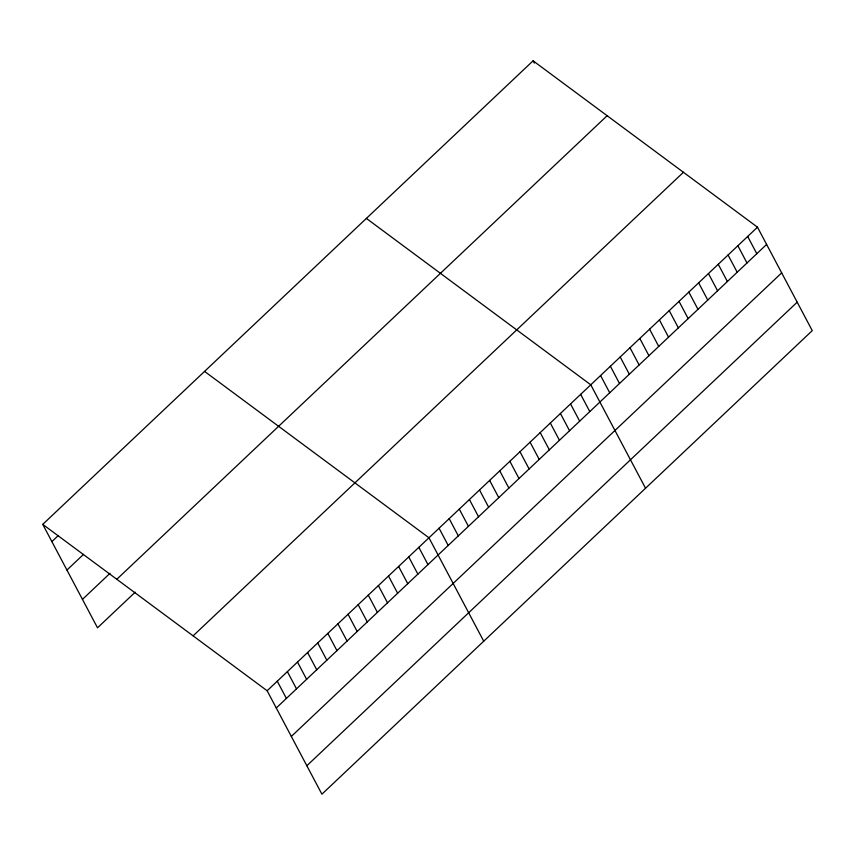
<?xml version="1.0" encoding="UTF-8"?>
<svg xmlns="http://www.w3.org/2000/svg" width="855" height="855" viewBox="0 0 855 855"><rect width="100%" height="100%" fill="white"/><g stroke="black" fill="none" stroke-linecap="round" stroke-linejoin="round"><path stroke-width="1.28" d="M42.75 524.372L533.093 60.812L757.487 227.195L812.25 330.629L321.908 794.188L267.145 690.755L42.75 524.372L97.513 627.805L135.208 592.173M51.877 541.61L58.311 535.529M66.936 570.061L83.491 554.414M82.454 599.366L110.038 573.288M116.804 579.284L607.136 115.714M193.102 635.853L683.434 172.282M267.145 690.755L757.487 227.195M276.272 707.993L766.614 244.434M291.331 736.433L781.673 272.873M306.849 765.738L797.191 302.178M366.378 218.42L590.773 384.803L645.536 488.237M204.559 371.401L428.964 537.784L483.727 641.207M747.676 236.461L756.803 253.7M737.876 245.738L747.003 262.977M728.065 255.004L737.192 272.243M718.264 264.281L727.391 281.519M708.453 273.547L717.58 290.786M698.642 282.823L707.769 300.062M688.841 292.089L697.969 309.328M679.03 301.366L688.157 318.605M669.23 310.632L678.357 327.871M533.093 60.812L534.3 63.11M659.419 319.909L668.546 337.148M649.608 329.175L658.735 346.414M639.807 338.452L648.934 355.691M629.996 347.718L639.123 364.957M620.196 356.995L629.323 374.234M610.385 366.261L619.512 383.5M600.573 375.537L609.701 392.776M580.663 394.369L589.79 411.608M570.542 403.923L579.669 421.162M560.431 413.489L569.558 430.728M550.321 423.043L559.448 440.282M540.21 432.609L549.338 449.848M530.089 442.174L539.216 459.413M519.979 451.729L529.106 468.968M509.869 461.294L518.996 478.533M499.748 470.849L508.875 488.087M489.637 480.414L498.764 497.653M479.527 489.979L488.654 507.218M469.416 499.534L478.544 516.773M459.295 509.099L468.422 526.338M449.185 518.654L458.312 535.893M439.075 528.219L448.202 545.458M418.843 547.339L427.97 564.578M408.733 556.904L417.86 574.143M398.622 566.459L407.75 583.698M388.512 576.024L397.639 593.263M378.391 585.59L387.518 602.828M368.281 595.144L377.408 612.383M358.17 604.709L367.297 621.948M348.049 614.264L357.176 631.503M337.939 623.829L347.066 641.068M327.828 633.395L336.955 650.634M317.718 642.949L326.845 660.188M307.597 652.515L316.724 669.754M297.487 662.069L306.614 679.308M287.376 671.635L296.503 688.874M277.266 681.2L286.393 698.439"/></g></svg>
